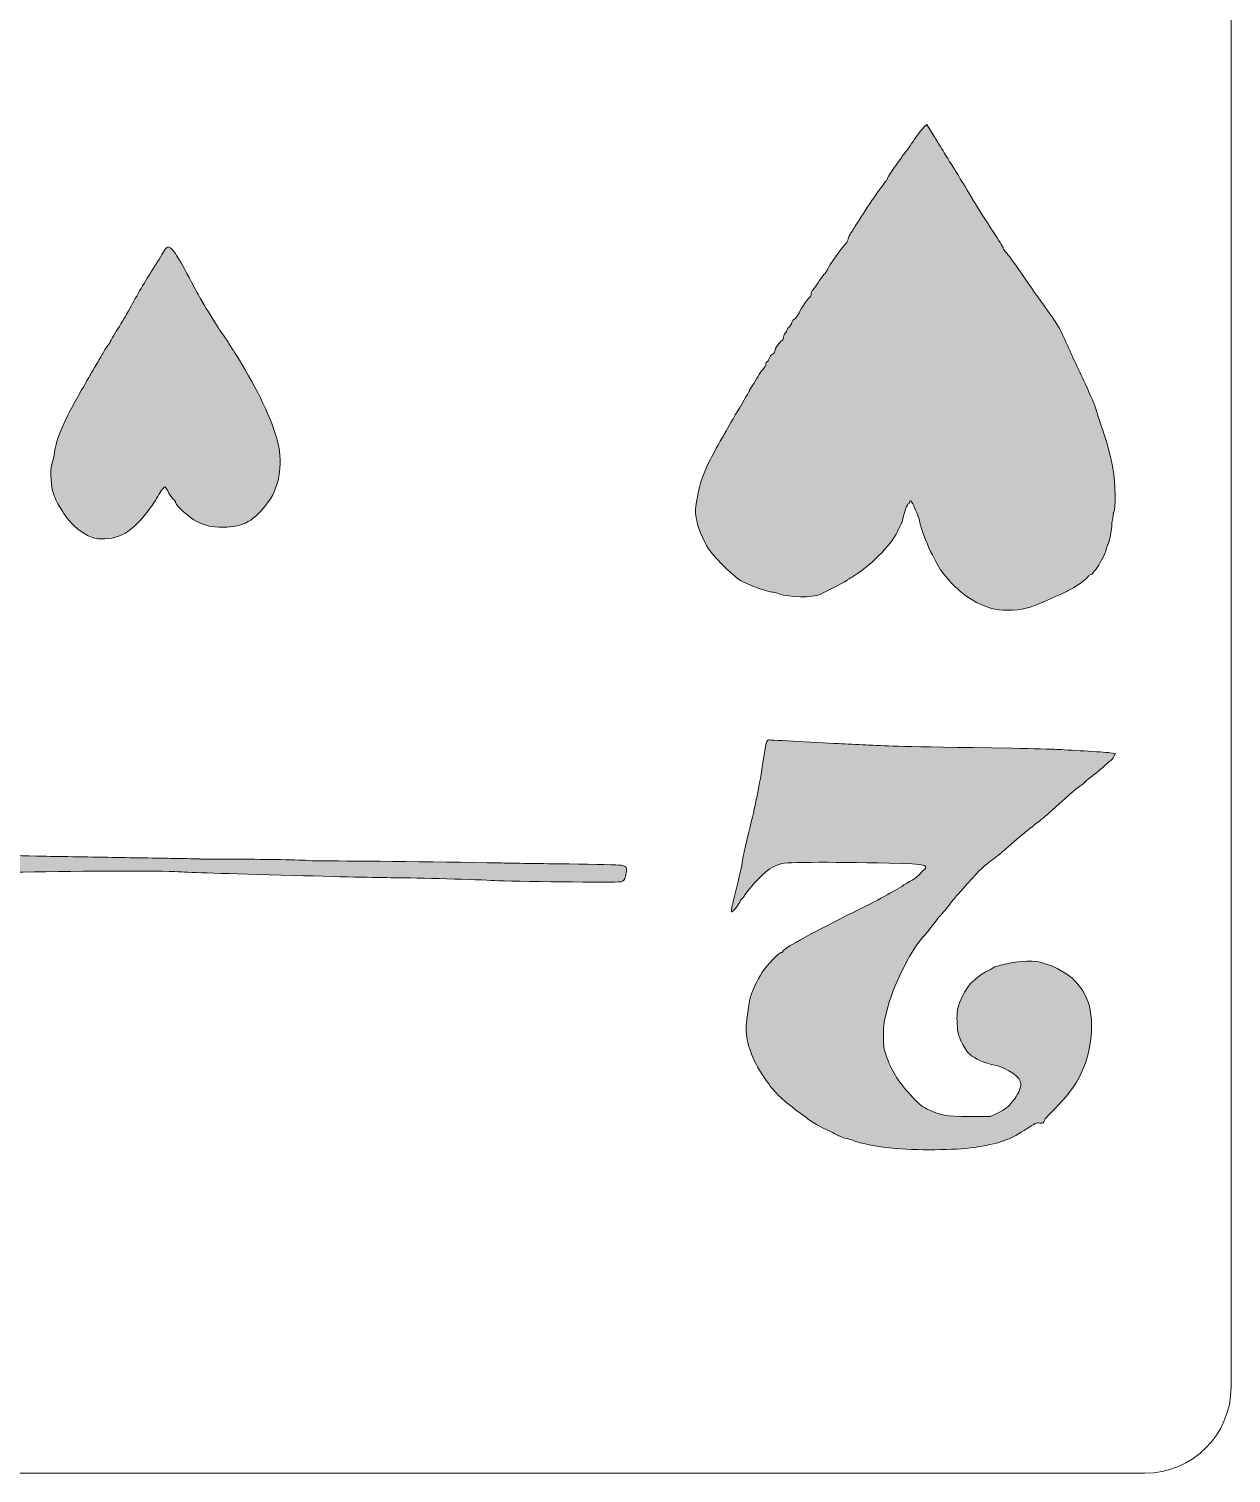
# Model space of a CAD drawing. Header units: inches. Extents: x 0.8 to 3.9, y -5.2 to -0.84.
# Drawn here: x 2.159 to 3.903, y -5.198 to -3.102 of the extents above; entities that cross this region are included whole.
import ezdxf

# ---------------------------------------------------------------- set-up
doc = ezdxf.new("R2010")
doc.units = ezdxf.units.IN
doc.header["$MEASUREMENT"] = 0
doc.layers.add('Layer 1', color=7, linetype='Continuous')

msp = doc.modelspace()

# ---------------------------------------------------------------- hatches: boundary and pattern name
at = {"layer": 'Layer 1', "true_color": 0x231f20}
h = msp.add_hatch(color=250, dxfattribs=at)
h.dxf.hatch_style = 2
edge = h.paths.add_edge_path()
edge.add_spline(control_points=[(3.5604, -3.9445), (3.5434, -3.9407), (3.5227, -3.9301), (3.511, -3.9192), (3.508, -3.9164), (3.5046, -3.9134), (3.5034, -3.9124), (3.5001, -3.9098), (3.4908, -3.8992), (3.4838, -3.8902), (3.473, -3.8761), (3.4544, -3.8349), (3.4517, -3.8189), (3.4504, -3.8112), (3.4406, -3.7881), (3.4382, -3.7873), (3.4372, -3.7869), (3.4364, -3.7878), (3.4364, -3.7892), (3.4364, -3.7906), (3.4358, -3.7917), (3.435, -3.7917), (3.4334, -3.7917), (3.4292, -3.8026), (3.4275, -3.8109), (3.4269, -3.8139), (3.4258, -3.8175), (3.4251, -3.8189), (3.4243, -3.8202), (3.4216, -3.826), (3.419, -3.8317), (3.41, -3.8513), (3.3768, -3.8846), (3.3536, -3.8974), (3.3498, -3.8995), (3.3468, -3.9016), (3.3467, -3.9021), (3.3467, -3.9028), (3.3169, -3.9184), (3.3067, -3.9231), (3.2959, -3.9279), (3.2623, -3.9274), (3.2472, -3.9221), (3.2437, -3.9208), (3.2394, -3.9198), (3.2378, -3.9198), (3.2321, -3.9198), (3.2001, -3.9082), (3.1915, -3.903), (3.1828, -3.8977), (3.1581, -3.8738), (3.1482, -3.8614), (3.1402, -3.8511), (3.1307, -3.8298), (3.1279, -3.8158), (3.1256, -3.8041), (3.1257, -3.8016), (3.1281, -3.7861), (3.1317, -3.7628), (3.1381, -3.7446), (3.1516, -3.7194), (3.1579, -3.7077), (3.1639, -3.697), (3.165, -3.6957), (3.166, -3.6944), (3.1677, -3.6915), (3.1686, -3.6893), (3.1695, -3.6871), (3.178, -3.6725), (3.1873, -3.6568), (3.1967, -3.6412), (3.2043, -3.628), (3.2043, -3.6275), (3.2043, -3.627), (3.2063, -3.6237), (3.2088, -3.62), (3.2112, -3.6163), (3.2147, -3.6105), (3.2164, -3.6071), (3.2181, -3.6037), (3.2215, -3.5988), (3.2239, -3.5964), (3.2264, -3.5939), (3.2283, -3.5904), (3.2283, -3.5886), (3.2283, -3.5868), (3.229, -3.5853), (3.2298, -3.5853), (3.2306, -3.5853), (3.232, -3.5832), (3.2329, -3.5806), (3.2338, -3.578), (3.236, -3.5751), (3.2378, -3.5742), (3.2396, -3.5732), (3.2411, -3.5713), (3.2411, -3.57), (3.2411, -3.5668), (3.2488, -3.5553), (3.2517, -3.5543), (3.2529, -3.5538), (3.2539, -3.5516), (3.2539, -3.5495), (3.2539, -3.5474), (3.255, -3.5448), (3.2563, -3.5437), (3.2577, -3.5426), (3.2587, -3.5408), (3.2587, -3.5397), (3.2587, -3.5386), (3.2601, -3.5365), (3.2618, -3.535), (3.2635, -3.5335), (3.2653, -3.5305), (3.2658, -3.5284), (3.2664, -3.5263), (3.2682, -3.5238), (3.27, -3.5229), (3.2717, -3.5219), (3.2745, -3.518), (3.2763, -3.5142), (3.2795, -3.5071), (3.2901, -3.4921), (3.2926, -3.4911), (3.2933, -3.4908), (3.294, -3.4889), (3.294, -3.4868), (3.294, -3.4847), (3.2947, -3.4826), (3.2955, -3.4821), (3.2964, -3.4816), (3.2998, -3.477), (3.303, -3.472), (3.3063, -3.467), (3.311, -3.4605), (3.3135, -3.4576), (3.3159, -3.4547), (3.318, -3.4516), (3.318, -3.4507), (3.318, -3.4481), (3.3397, -3.4175), (3.3446, -3.4132), (3.3456, -3.4124), (3.3469, -3.4096), (3.3474, -3.4071), (3.348, -3.4046), (3.3498, -3.4006), (3.3515, -3.3983), (3.3531, -3.3959), (3.3571, -3.3897), (3.3604, -3.3844), (3.375, -3.3612), (3.4006, -3.324), (3.4024, -3.3233), (3.4035, -3.3228), (3.4044, -3.3213), (3.4044, -3.3199), (3.4044, -3.3184), (3.4091, -3.3109), (3.4148, -3.3032), (3.4205, -3.2955), (3.4252, -3.2888), (3.4252, -3.2883), (3.4252, -3.2879), (3.4265, -3.2861), (3.4282, -3.2843), (3.4298, -3.2825), (3.4359, -3.2741), (3.4417, -3.2655), (3.4476, -3.2569), (3.4544, -3.2479), (3.457, -3.2454), (3.457, -3.2454), (3.4617, -3.2409), (3.4617, -3.2409), (3.4617, -3.2409), (3.4707, -3.2559), (3.4707, -3.2559), (3.4756, -3.2641), (3.4829, -3.2759), (3.4868, -3.282), (3.4907, -3.2882), (3.4983, -3.3004), (3.5037, -3.3092), (3.5151, -3.3279), (3.5129, -3.3244), (3.5294, -3.3516), (3.5365, -3.3635), (3.5491, -3.3834), (3.5574, -3.3958), (3.5657, -3.4083), (3.5724, -3.4194), (3.5724, -3.4206), (3.5724, -3.4219), (3.5744, -3.4247), (3.5768, -3.427), (3.5793, -3.4293), (3.5883, -3.4416), (3.5969, -3.4542), (3.6055, -3.4669), (3.6208, -3.4888), (3.6309, -3.5029), (3.6512, -3.5313), (3.654, -3.536), (3.6618, -3.5533), (3.6725, -3.5771), (3.6798, -3.5929), (3.6915, -3.6178), (3.7002, -3.6361), (3.7048, -3.6473), (3.7078, -3.6573), (3.7089, -3.6613), (3.7121, -3.6706), (3.7147, -3.6781), (3.72, -3.6928), (3.73, -3.7293), (3.7316, -3.7397), (3.7351, -3.762), (3.7357, -3.7998), (3.7327, -3.8035), (3.7317, -3.8047), (3.7313, -3.8061), (3.7319, -3.8066), (3.7324, -3.8072), (3.7323, -3.8089), (3.7316, -3.8105), (3.731, -3.8121), (3.7303, -3.8162), (3.7301, -3.8197), (3.7296, -3.8292), (3.7262, -3.848), (3.7246, -3.85), (3.7239, -3.851), (3.7228, -3.8539), (3.7222, -3.8565), (3.7203, -3.8642), (3.7115, -3.8813), (3.7066, -3.8867), (3.7041, -3.8894), (3.7021, -3.8922), (3.7021, -3.8929), (3.7021, -3.8936), (3.701, -3.8942), (3.6997, -3.8942), (3.6985, -3.8942), (3.6968, -3.8953), (3.6961, -3.8966), (3.6943, -3.8997), (3.6789, -3.9113), (3.6726, -3.9142), (3.6699, -3.9155), (3.6666, -3.9172), (3.6652, -3.9181), (3.6609, -3.9211), (3.623, -3.9375), (3.6113, -3.9416), (3.598, -3.9461), (3.5738, -3.9475), (3.5604, -3.9445), (3.5604, -3.9445), (3.5604, -3.9445), (3.5604, -3.9445)], knot_values=[0, 0, 0, 0, 1, 1, 1, 2, 2, 2, 3, 3, 3, 4, 4, 4, 5, 5, 5, 6, 6, 6, 7, 7, 7, 8, 8, 8, 9, 9, 9, 10, 10, 10, 11, 11, 11, 12, 12, 12, 13, 13, 13, 14, 14, 14, 15, 15, 15, 16, 16, 16, 17, 17, 17, 18, 18, 18, 19, 19, 19, 20, 20, 20, 21, 21, 21, 22, 22, 22, 23, 23, 23, 24, 24, 24, 25, 25, 25, 26, 26, 26, 27, 27, 27, 28, 28, 28, 29, 29, 29, 30, 30, 30, 31, 31, 31, 32, 32, 32, 33, 33, 33, 34, 34, 34, 35, 35, 35, 36, 36, 36, 37, 37, 37, 38, 38, 38, 39, 39, 39, 40, 40, 40, 41, 41, 41, 42, 42, 42, 43, 43, 43, 44, 44, 44, 45, 45, 45, 46, 46, 46, 47, 47, 47, 48, 48, 48, 49, 49, 49, 50, 50, 50, 51, 51, 51, 52, 52, 52, 53, 53, 53, 54, 54, 54, 55, 55, 55, 56, 56, 56, 57, 57, 57, 58, 58, 58, 59, 59, 59, 60, 60, 60, 61, 61, 61, 62, 62, 62, 63, 63, 63, 64, 64, 64, 65, 65, 65, 66, 66, 66, 67, 67, 67, 68, 68, 68, 69, 69, 69, 70, 70, 70, 71, 71, 71, 72, 72, 72, 73, 73, 73, 74, 74, 74, 75, 75, 75, 76, 76, 76, 77, 77, 77, 78, 78, 78, 79, 79, 79, 80, 80, 80, 81, 81, 81, 82, 82, 82, 83, 83, 83, 84, 84, 84, 85, 85, 85, 86, 86, 86, 87, 87, 87, 87], degree=3, periodic=1)
h = msp.add_hatch(color=250, dxfattribs=at)
h.dxf.hatch_style = 2
edge = h.paths.add_edge_path()
edge.add_spline(control_points=[(2.2543, -3.8414), (2.2437, -3.8391), (2.2265, -3.8271), (2.2172, -3.8153), (2.2126, -3.8096), (2.2089, -3.8045), (2.2089, -3.804), (2.2089, -3.8035), (2.207, -3.8004), (2.2048, -3.797), (2.1995, -3.7893), (2.1969, -3.7834), (2.1938, -3.7726), (2.1906, -3.7618), (2.1904, -3.7366), (2.1934, -3.7308), (2.1946, -3.7286), (2.196, -3.7224), (2.1966, -3.717), (2.1985, -3.698), (2.2106, -3.6702), (2.2359, -3.6263), (2.2439, -3.6124), (2.2505, -3.6008), (2.2505, -3.6005), (2.2505, -3.6002), (2.2534, -3.5954), (2.2569, -3.5898), (2.2604, -3.5843), (2.2648, -3.5768), (2.2666, -3.5733), (2.2685, -3.5698), (2.2718, -3.5646), (2.2739, -3.5618), (2.276, -3.559), (2.2777, -3.5563), (2.2777, -3.5558), (2.2777, -3.5553), (2.2825, -3.5471), (2.2883, -3.5377), (2.2942, -3.5282), (2.3011, -3.5165), (2.3037, -3.5117), (2.3138, -3.4931), (2.3261, -3.4718), (2.3368, -3.4548), (2.3429, -3.4452), (2.3505, -3.4328), (2.3537, -3.4275), (2.3593, -3.4182), (2.3598, -3.4178), (2.3635, -3.4195), (2.3692, -3.4221), (2.3782, -3.4366), (2.3992, -3.4773), (2.4073, -3.4929), (2.4325, -3.5346), (2.4393, -3.5437), (2.4417, -3.5468), (2.4462, -3.5536), (2.4495, -3.5589), (2.4528, -3.5642), (2.4561, -3.5696), (2.457, -3.5709), (2.4878, -3.6193), (2.5073, -3.659), (2.5188, -3.6965), (2.5287, -3.7289), (2.5239, -3.7649), (2.5066, -3.7887), (2.4864, -3.8164), (2.4704, -3.8254), (2.441, -3.8253), (2.4236, -3.8253), (2.4169, -3.8239), (2.403, -3.8171), (2.3926, -3.812), (2.3721, -3.7937), (2.3721, -3.7895), (2.3721, -3.7881), (2.3708, -3.7864), (2.3693, -3.7855), (2.3678, -3.7847), (2.3647, -3.7804), (2.3625, -3.7759), (2.3603, -3.7715), (2.3577, -3.7675), (2.3567, -3.7671), (2.3557, -3.7667), (2.351, -3.7729), (2.3463, -3.7808), (2.3416, -3.7887), (2.3366, -3.7964), (2.3353, -3.7979), (2.334, -3.7993), (2.3308, -3.8034), (2.3282, -3.8068), (2.3194, -3.8186), (2.3046, -3.8317), (2.2943, -3.8366), (2.2831, -3.8421), (2.2667, -3.844), (2.2543, -3.8414), (2.2543, -3.8414), (2.2543, -3.8414), (2.2543, -3.8414)], knot_values=[0, 0, 0, 0, 1, 1, 1, 2, 2, 2, 3, 3, 3, 4, 4, 4, 5, 5, 5, 6, 6, 6, 7, 7, 7, 8, 8, 8, 9, 9, 9, 10, 10, 10, 11, 11, 11, 12, 12, 12, 13, 13, 13, 14, 14, 14, 15, 15, 15, 16, 16, 16, 17, 17, 17, 18, 18, 18, 19, 19, 19, 20, 20, 20, 21, 21, 21, 22, 22, 22, 23, 23, 23, 24, 24, 24, 25, 25, 25, 26, 26, 26, 27, 27, 27, 28, 28, 28, 29, 29, 29, 30, 30, 30, 31, 31, 31, 32, 32, 32, 33, 33, 33, 34, 34, 34, 35, 35, 35, 35], degree=3, periodic=1)
h = msp.add_hatch(color=250, dxfattribs=at)
h.dxf.hatch_style = 2
edge = h.paths.add_edge_path()
edge.add_spline(control_points=[(3.4164, -4.7271), (3.3932, -4.7253), (3.3648, -4.7199), (3.354, -4.7152), (3.3522, -4.7144), (3.3482, -4.7133), (3.3452, -4.7127), (3.3421, -4.7121), (3.337, -4.7102), (3.334, -4.7086), (3.3309, -4.707), (3.324, -4.7035), (3.3188, -4.701), (3.3003, -4.6922), (3.2944, -4.6884), (3.2714, -4.6708), (3.2466, -4.6518), (3.2385, -4.6434), (3.2252, -4.6232), (3.2075, -4.596), (3.1995, -4.5743), (3.1995, -4.5536), (3.1996, -4.5433), (3.2034, -4.5157), (3.2061, -4.5063), (3.2086, -4.4974), (3.2158, -4.4823), (3.2222, -4.4724), (3.2301, -4.4602), (3.2493, -4.4406), (3.2514, -4.4427), (3.2519, -4.4432), (3.2524, -4.4426), (3.2524, -4.4414), (3.2524, -4.4379), (3.291, -4.4162), (3.3452, -4.3892), (3.3976, -4.363), (3.4109, -4.3559), (3.4284, -4.3447), (3.4346, -4.3407), (3.44, -4.3375), (3.4405, -4.3375), (3.4422, -4.3375), (3.4586, -4.3226), (3.4596, -4.3201), (3.4611, -4.3162), (3.4561, -4.3147), (3.4397, -4.3141), (3.3516, -4.3112), (3.2644, -4.311), (3.2523, -4.3136), (3.2417, -4.3159), (3.2331, -4.3207), (3.2235, -4.3299), (3.2132, -4.3397), (3.2018, -4.3528), (3.1979, -4.3592), (3.196, -4.3622), (3.194, -4.3647), (3.1934, -4.3647), (3.1928, -4.3647), (3.1914, -4.3668), (3.1902, -4.3694), (3.1878, -4.3748), (3.1793, -4.385), (3.1781, -4.3838), (3.1777, -4.3834), (3.1793, -4.3748), (3.1818, -4.3647), (3.1912, -4.3259), (3.1947, -4.3103), (3.1947, -4.3069), (3.1947, -4.305), (3.1986, -4.2875), (3.2034, -4.268), (3.2139, -4.2252), (3.2171, -4.2098), (3.2235, -4.1699), (3.2288, -4.1365), (3.2294, -4.1342), (3.2321, -4.1342), (3.2331, -4.1342), (3.2527, -4.1353), (3.2755, -4.1365), (3.2984, -4.1378), (3.3265, -4.1392), (3.338, -4.1397), (3.3494, -4.1402), (3.367, -4.1411), (3.3772, -4.1416), (3.4111, -4.1433), (3.4135, -4.1434), (3.586, -4.1463), (3.6151, -4.1468), (3.6439, -4.1475), (3.65, -4.1479), (3.6562, -4.1482), (3.6742, -4.1493), (3.69, -4.1502), (3.7059, -4.1511), (3.7226, -4.1523), (3.7271, -4.1528), (3.7271, -4.1528), (3.7352, -4.1537), (3.7352, -4.1537), (3.7352, -4.1537), (3.7329, -4.1584), (3.7329, -4.1584), (3.7317, -4.161), (3.7294, -4.1637), (3.7279, -4.1645), (3.7265, -4.1653), (3.7214, -4.1695), (3.7167, -4.174), (3.712, -4.1784), (3.7043, -4.1847), (3.6995, -4.188), (3.6948, -4.1913), (3.6909, -4.1946), (3.6909, -4.1953), (3.6909, -4.1961), (3.6887, -4.198), (3.6861, -4.1996), (3.6812, -4.2025), (3.6732, -4.2094), (3.6433, -4.2362), (3.6342, -4.2444), (3.6248, -4.2523), (3.6224, -4.2538), (3.6179, -4.2566), (3.5838, -4.2851), (3.5709, -4.2968), (3.5669, -4.3004), (3.5585, -4.3071), (3.5522, -4.3116), (3.5423, -4.3187), (3.5347, -4.3264), (3.514, -4.3501), (3.5114, -4.3532), (3.508, -4.3569), (3.5065, -4.3585), (3.505, -4.36), (3.4994, -4.3669), (3.494, -4.3738), (3.4885, -4.3807), (3.4833, -4.387), (3.4822, -4.3879), (3.4812, -4.3888), (3.4763, -4.3949), (3.4713, -4.4015), (3.4664, -4.4081), (3.4606, -4.4152), (3.4586, -4.4173), (3.4414, -4.4346), (3.4147, -4.4862), (3.4055, -4.5199), (3.3997, -4.5411), (3.3988, -4.5473), (3.3987, -4.5639), (3.3987, -4.5784), (3.3994, -4.5834), (3.4025, -4.5919), (3.4107, -4.6149), (3.4186, -4.6278), (3.4374, -4.6488), (3.449, -4.6618), (3.4535, -4.6657), (3.4621, -4.6699), (3.4807, -4.679), (3.4897, -4.6806), (3.5236, -4.6807), (3.5236, -4.6807), (3.554, -4.6808), (3.554, -4.6808), (3.554, -4.6808), (3.566, -4.6747), (3.566, -4.6747), (3.5754, -4.67), (3.5797, -4.6666), (3.5859, -4.659), (3.594, -4.649), (3.5978, -4.6407), (3.598, -4.6332), (3.5981, -4.6237), (3.5796, -4.6105), (3.5604, -4.6064), (3.5455, -4.6032), (3.5315, -4.5971), (3.5239, -4.5904), (3.5209, -4.5878), (3.5157, -4.5802), (3.5124, -4.5735), (3.5072, -4.5629), (3.5064, -4.5598), (3.5056, -4.5459), (3.505, -4.5339), (3.5054, -4.528), (3.5075, -4.5207), (3.5114, -4.507), (3.5202, -4.4919), (3.5282, -4.4849), (3.5388, -4.4757), (3.5419, -4.4734), (3.5484, -4.4702), (3.5524, -4.4682), (3.556, -4.4662), (3.5564, -4.4657), (3.5584, -4.4634), (3.5752, -4.4589), (3.5902, -4.4566), (3.6146, -4.453), (3.6284, -4.4551), (3.6505, -4.4659), (3.6835, -4.4821), (3.7005, -4.5096), (3.7005, -4.5468), (3.7005, -4.5933), (3.6857, -4.6296), (3.6532, -4.6632), (3.6333, -4.6837), (3.6325, -4.6847), (3.6312, -4.6884), (3.6304, -4.6905), (3.629, -4.6909), (3.6253, -4.6902), (3.6212, -4.6894), (3.6183, -4.6906), (3.6072, -4.6979), (3.5828, -4.7141), (3.5706, -4.7187), (3.5356, -4.7248), (3.5109, -4.7291), (3.4555, -4.7302), (3.4164, -4.7272), (3.4164, -4.7272), (3.4164, -4.7271), (3.4164, -4.7271)], knot_values=[0, 0, 0, 0, 1, 1, 1, 2, 2, 2, 3, 3, 3, 4, 4, 4, 5, 5, 5, 6, 6, 6, 7, 7, 7, 8, 8, 8, 9, 9, 9, 10, 10, 10, 11, 11, 11, 12, 12, 12, 13, 13, 13, 14, 14, 14, 15, 15, 15, 16, 16, 16, 17, 17, 17, 18, 18, 18, 19, 19, 19, 20, 20, 20, 21, 21, 21, 22, 22, 22, 23, 23, 23, 24, 24, 24, 25, 25, 25, 26, 26, 26, 27, 27, 27, 28, 28, 28, 29, 29, 29, 30, 30, 30, 31, 31, 31, 32, 32, 32, 33, 33, 33, 34, 34, 34, 35, 35, 35, 36, 36, 36, 37, 37, 37, 38, 38, 38, 39, 39, 39, 40, 40, 40, 41, 41, 41, 42, 42, 42, 43, 43, 43, 44, 44, 44, 45, 45, 45, 46, 46, 46, 47, 47, 47, 48, 48, 48, 49, 49, 49, 50, 50, 50, 51, 51, 51, 52, 52, 52, 53, 53, 53, 54, 54, 54, 55, 55, 55, 56, 56, 56, 57, 57, 57, 58, 58, 58, 59, 59, 59, 60, 60, 60, 61, 61, 61, 62, 62, 62, 63, 63, 63, 64, 64, 64, 65, 65, 65, 66, 66, 66, 67, 67, 67, 68, 68, 68, 69, 69, 69, 70, 70, 70, 71, 71, 71, 72, 72, 72, 73, 73, 73, 74, 74, 74, 75, 75, 75, 76, 76, 76, 77, 77, 77, 78, 78, 78, 79, 79, 79, 79], degree=3, periodic=1)
h = msp.add_hatch(color=250, dxfattribs=at)
h.dxf.hatch_style = 2
edge = h.paths.add_edge_path()
edge.add_spline(control_points=[(1.5943, -4.5149), (1.584, -4.5102), (1.5801, -4.5087), (1.5785, -4.5087), (1.5776, -4.5087), (1.5734, -4.5057), (1.5691, -4.5019), (1.5649, -4.4982), (1.5589, -4.4934), (1.5559, -4.4914), (1.5464, -4.485), (1.5342, -4.468), (1.5304, -4.4559), (1.5275, -4.4466), (1.5269, -4.4407), (1.5266, -4.4133), (1.5262, -4.3756), (1.5281, -4.3664), (1.5389, -4.3521), (1.5425, -4.3473), (1.5478, -4.3403), (1.5507, -4.3365), (1.5535, -4.3327), (1.5575, -4.3288), (1.5595, -4.3277), (1.5615, -4.3266), (1.5638, -4.3248), (1.5647, -4.3236), (1.5673, -4.3202), (1.5932, -4.3055), (1.5967, -4.3055), (1.5985, -4.3055), (1.6019, -4.3044), (1.6044, -4.3031), (1.6184, -4.2958), (1.6673, -4.295), (1.7856, -4.3003), (1.8005, -4.3009), (1.8502, -4.3013), (1.896, -4.301), (1.9418, -4.3008), (2.0001, -4.3005), (2.0256, -4.3003), (2.0511, -4.3002), (2.0861, -4.3006), (2.1032, -4.3012), (2.1204, -4.3017), (2.155, -4.3026), (2.1801, -4.303), (2.2051, -4.3034), (2.253, -4.3041), (2.2865, -4.3047), (2.3199, -4.3053), (2.3606, -4.306), (2.3769, -4.3063), (2.3932, -4.3065), (2.4076, -4.3069), (2.4089, -4.307), (2.4102, -4.3072), (2.43, -4.3073), (2.4529, -4.3073), (2.4987, -4.3073), (2.5427, -4.308), (2.565, -4.3091), (2.5729, -4.3096), (2.5808, -4.3099), (2.5826, -4.3098), (2.6088, -4.3095), (2.7483, -4.3111), (2.8418, -4.3127), (2.8586, -4.313), (2.9039, -4.3137), (2.9427, -4.3142), (2.9814, -4.3148), (3.0153, -4.3156), (3.0181, -4.316), (3.0261, -4.3172), (3.0275, -4.3201), (3.0251, -4.3303), (3.0231, -4.3385), (3.0226, -4.3391), (3.0173, -4.3401), (3.0116, -4.3412), (2.8568, -4.3396), (2.8346, -4.3383), (2.8127, -4.3369), (2.7207, -4.3343), (2.6898, -4.3341), (2.6622, -4.334), (2.6168, -4.3329), (2.5258, -4.3303), (2.428, -4.3276), (2.3862, -4.3262), (2.3761, -4.3255), (2.3562, -4.324), (2.2084, -4.3245), (2.1369, -4.3263), (2.0455, -4.3286), (1.99, -4.3293), (1.8824, -4.3294), (1.7924, -4.3295), (1.7695, -4.3291), (1.6935, -4.3261), (1.6702, -4.3251), (1.6457, -4.3249), (1.6391, -4.3255), (1.6212, -4.3272), (1.6044, -4.3341), (1.5899, -4.3459), (1.5797, -4.3541), (1.5677, -4.3676), (1.5643, -4.3744), (1.5593, -4.3847), (1.5554, -4.4063), (1.5575, -4.4118), (1.5584, -4.4142), (1.5591, -4.418), (1.5591, -4.4204), (1.5591, -4.4228), (1.5611, -4.4315), (1.5635, -4.4397), (1.5675, -4.4533), (1.5688, -4.4557), (1.5771, -4.4645), (1.5827, -4.4705), (1.5863, -4.4757), (1.5863, -4.4779), (1.5863, -4.4813), (1.5868, -4.4815), (1.5927, -4.4805), (1.5971, -4.4798), (1.5999, -4.4802), (1.6017, -4.4817), (1.605, -4.4844), (1.6296, -4.4847), (1.6329, -4.4821), (1.6341, -4.4811), (1.6374, -4.4798), (1.6401, -4.4792), (1.6556, -4.4759), (1.6724, -4.4527), (1.6664, -4.4431), (1.6651, -4.4411), (1.6636, -4.4411), (1.6548, -4.4436), (1.636, -4.449), (1.6335, -4.4496), (1.628, -4.4502), (1.6103, -4.4522), (1.5998, -4.4344), (1.6105, -4.4206), (1.617, -4.4123), (1.6389, -4.403), (1.6521, -4.4031), (1.6635, -4.4032), (1.6864, -4.4177), (1.6912, -4.4279), (1.6927, -4.431), (1.6945, -4.4335), (1.6952, -4.4335), (1.6959, -4.4335), (1.6973, -4.4359), (1.6983, -4.4389), (1.7005, -4.4457), (1.6965, -4.467), (1.6915, -4.4743), (1.6826, -4.4874), (1.6621, -4.5042), (1.6467, -4.511), (1.6395, -4.5142), (1.6343, -4.5151), (1.6181, -4.5158), (1.605, -4.5164), (1.597, -4.5161), (1.5943, -4.5149), (1.5943, -4.5149), (1.5943, -4.5149), (1.5943, -4.5149)], knot_values=[0, 0, 0, 0, 1, 1, 1, 2, 2, 2, 3, 3, 3, 4, 4, 4, 5, 5, 5, 6, 6, 6, 7, 7, 7, 8, 8, 8, 9, 9, 9, 10, 10, 10, 11, 11, 11, 12, 12, 12, 13, 13, 13, 14, 14, 14, 15, 15, 15, 16, 16, 16, 17, 17, 17, 18, 18, 18, 19, 19, 19, 20, 20, 20, 21, 21, 21, 22, 22, 22, 23, 23, 23, 24, 24, 24, 25, 25, 25, 26, 26, 26, 27, 27, 27, 28, 28, 28, 29, 29, 29, 30, 30, 30, 31, 31, 31, 32, 32, 32, 33, 33, 33, 34, 34, 34, 35, 35, 35, 36, 36, 36, 37, 37, 37, 38, 38, 38, 39, 39, 39, 40, 40, 40, 41, 41, 41, 42, 42, 42, 43, 43, 43, 44, 44, 44, 45, 45, 45, 46, 46, 46, 47, 47, 47, 48, 48, 48, 49, 49, 49, 50, 50, 50, 51, 51, 51, 52, 52, 52, 53, 53, 53, 54, 54, 54, 55, 55, 55, 56, 56, 56, 57, 57, 57, 58, 58, 58, 59, 59, 59, 59], degree=3, periodic=1)

# ---------------------------------------------------------------- linework, layer by layer
at = {"layer": 'Layer 1', "color": 2, "lineweight": 5, "true_color": 0xf6eb16}
msp.add_open_spline([(0.9233, -0.8436), (0.9233, -0.8436), (3.7779, -0.8436), (3.7779, -0.8436), (3.8469, -0.8436), (3.9029, -0.8996), (3.9029, -0.9686), (3.9029, -0.9686), (3.9029, -5.0732), (3.9029, -5.0732), (3.9029, -5.1422), (3.8469, -5.1982), (3.7779, -5.1982), (3.7779, -5.1982), (0.9233, -5.1982), (0.9233, -5.1982), (0.8543, -5.1982), (0.7983, -5.1422), (0.7983, -5.0732), (0.7983, -5.0732), (0.7983, -0.9686), (0.7983, -0.9686), (0.7983, -0.8996), (0.8543, -0.8436), (0.9233, -0.8436)], degree=3, knots=[0, 0, 0, 0, 1, 1, 1, 2, 2, 2, 3, 3, 3, 4, 4, 4, 5, 5, 5, 6, 6, 6, 7, 7, 7, 8, 8, 8, 8], dxfattribs=at)
at = {"layer": 'Layer 1', "color": 250, "lineweight": 5, "true_color": 0x231f20}
for points, knots in [([(3.5604, -3.9445), (3.5434, -3.9407), (3.5227, -3.9301), (3.511, -3.9192), (3.508, -3.9164), (3.5046, -3.9134), (3.5034, -3.9124), (3.5001, -3.9098), (3.4908, -3.8992), (3.4838, -3.8902), (3.473, -3.8761), (3.4544, -3.8349), (3.4517, -3.8189), (3.4504, -3.8112), (3.4406, -3.7881), (3.4382, -3.7873), (3.4372, -3.7869), (3.4364, -3.7878), (3.4364, -3.7892), (3.4364, -3.7906), (3.4358, -3.7917), (3.435, -3.7917), (3.4334, -3.7917), (3.4292, -3.8026), (3.4275, -3.8109), (3.4269, -3.8139), (3.4258, -3.8175), (3.4251, -3.8189), (3.4243, -3.8202), (3.4216, -3.826), (3.419, -3.8317), (3.41, -3.8513), (3.3768, -3.8846), (3.3536, -3.8974), (3.3498, -3.8995), (3.3468, -3.9016), (3.3467, -3.9021), (3.3467, -3.9028), (3.3169, -3.9184), (3.3067, -3.9231), (3.2959, -3.9279), (3.2623, -3.9274), (3.2472, -3.9221), (3.2437, -3.9208), (3.2394, -3.9198), (3.2378, -3.9198), (3.2321, -3.9198), (3.2001, -3.9082), (3.1915, -3.903), (3.1828, -3.8977), (3.1581, -3.8738), (3.1482, -3.8614), (3.1402, -3.8511), (3.1307, -3.8298), (3.1279, -3.8158), (3.1256, -3.8041), (3.1257, -3.8016), (3.1281, -3.7861), (3.1317, -3.7628), (3.1381, -3.7446), (3.1516, -3.7194), (3.1579, -3.7077), (3.1639, -3.697), (3.165, -3.6957), (3.166, -3.6944), (3.1677, -3.6915), (3.1686, -3.6893), (3.1695, -3.6871), (3.178, -3.6725), (3.1873, -3.6568), (3.1967, -3.6412), (3.2043, -3.628), (3.2043, -3.6275), (3.2043, -3.627), (3.2063, -3.6237), (3.2088, -3.62), (3.2112, -3.6163), (3.2147, -3.6105), (3.2164, -3.6071), (3.2181, -3.6037), (3.2215, -3.5988), (3.2239, -3.5964), (3.2264, -3.5939), (3.2283, -3.5904), (3.2283, -3.5886), (3.2283, -3.5868), (3.229, -3.5853), (3.2298, -3.5853), (3.2306, -3.5853), (3.232, -3.5832), (3.2329, -3.5806), (3.2338, -3.578), (3.236, -3.5751), (3.2378, -3.5742), (3.2396, -3.5732), (3.2411, -3.5713), (3.2411, -3.57), (3.2411, -3.5668), (3.2488, -3.5553), (3.2517, -3.5543), (3.2529, -3.5538), (3.2539, -3.5516), (3.2539, -3.5495), (3.2539, -3.5474), (3.255, -3.5448), (3.2563, -3.5437), (3.2577, -3.5426), (3.2587, -3.5408), (3.2587, -3.5397), (3.2587, -3.5386), (3.2601, -3.5365), (3.2618, -3.535), (3.2635, -3.5335), (3.2653, -3.5305), (3.2658, -3.5284), (3.2664, -3.5263), (3.2682, -3.5238), (3.27, -3.5229), (3.2717, -3.5219), (3.2745, -3.518), (3.2763, -3.5142), (3.2795, -3.5071), (3.2901, -3.4921), (3.2926, -3.4911), (3.2933, -3.4908), (3.294, -3.4889), (3.294, -3.4868), (3.294, -3.4847), (3.2947, -3.4826), (3.2955, -3.4821), (3.2964, -3.4816), (3.2998, -3.477), (3.303, -3.472), (3.3063, -3.467), (3.311, -3.4605), (3.3135, -3.4576), (3.3159, -3.4547), (3.318, -3.4516), (3.318, -3.4507), (3.318, -3.4481), (3.3397, -3.4175), (3.3446, -3.4132), (3.3456, -3.4124), (3.3469, -3.4096), (3.3474, -3.4071), (3.348, -3.4046), (3.3498, -3.4006), (3.3515, -3.3983), (3.3531, -3.3959), (3.3571, -3.3897), (3.3604, -3.3844), (3.375, -3.3612), (3.4006, -3.324), (3.4024, -3.3233), (3.4035, -3.3228), (3.4044, -3.3213), (3.4044, -3.3199), (3.4044, -3.3184), (3.4091, -3.3109), (3.4148, -3.3032), (3.4205, -3.2955), (3.4252, -3.2888), (3.4252, -3.2883), (3.4252, -3.2879), (3.4265, -3.2861), (3.4282, -3.2843), (3.4298, -3.2825), (3.4359, -3.2741), (3.4417, -3.2655), (3.4476, -3.2569), (3.4544, -3.2479), (3.457, -3.2454), (3.457, -3.2454), (3.4617, -3.2409), (3.4617, -3.2409), (3.4617, -3.2409), (3.4707, -3.2559), (3.4707, -3.2559), (3.4756, -3.2641), (3.4829, -3.2759), (3.4868, -3.282), (3.4907, -3.2882), (3.4983, -3.3004), (3.5037, -3.3092), (3.5151, -3.3279), (3.5129, -3.3244), (3.5294, -3.3516), (3.5365, -3.3635), (3.5491, -3.3834), (3.5574, -3.3958), (3.5657, -3.4083), (3.5724, -3.4194), (3.5724, -3.4206), (3.5724, -3.4219), (3.5744, -3.4247), (3.5768, -3.427), (3.5793, -3.4293), (3.5883, -3.4416), (3.5969, -3.4542), (3.6055, -3.4669), (3.6208, -3.4888), (3.6309, -3.5029), (3.6512, -3.5313), (3.654, -3.536), (3.6618, -3.5533), (3.6725, -3.5771), (3.6798, -3.5929), (3.6915, -3.6178), (3.7002, -3.6361), (3.7048, -3.6473), (3.7078, -3.6573), (3.7089, -3.6613), (3.7121, -3.6706), (3.7147, -3.6781), (3.72, -3.6928), (3.73, -3.7293), (3.7316, -3.7397), (3.7351, -3.762), (3.7357, -3.7998), (3.7327, -3.8035), (3.7317, -3.8047), (3.7313, -3.8061), (3.7319, -3.8066), (3.7324, -3.8072), (3.7323, -3.8089), (3.7316, -3.8105), (3.731, -3.8121), (3.7303, -3.8162), (3.7301, -3.8197), (3.7296, -3.8292), (3.7262, -3.848), (3.7246, -3.85), (3.7239, -3.851), (3.7228, -3.8539), (3.7222, -3.8565), (3.7203, -3.8642), (3.7115, -3.8813), (3.7066, -3.8867), (3.7041, -3.8894), (3.7021, -3.8922), (3.7021, -3.8929), (3.7021, -3.8936), (3.701, -3.8942), (3.6997, -3.8942), (3.6985, -3.8942), (3.6968, -3.8953), (3.6961, -3.8966), (3.6943, -3.8997), (3.6789, -3.9113), (3.6726, -3.9142), (3.6699, -3.9155), (3.6666, -3.9172), (3.6652, -3.9181), (3.6609, -3.9211), (3.623, -3.9375), (3.6113, -3.9416), (3.598, -3.9461), (3.5738, -3.9475), (3.5604, -3.9445), (3.5604, -3.9445), (3.5604, -3.9445), (3.5604, -3.9445)], [0, 0, 0, 0, 1, 1, 1, 2, 2, 2, 3, 3, 3, 4, 4, 4, 5, 5, 5, 6, 6, 6, 7, 7, 7, 8, 8, 8, 9, 9, 9, 10, 10, 10, 11, 11, 11, 12, 12, 12, 13, 13, 13, 14, 14, 14, 15, 15, 15, 16, 16, 16, 17, 17, 17, 18, 18, 18, 19, 19, 19, 20, 20, 20, 21, 21, 21, 22, 22, 22, 23, 23, 23, 24, 24, 24, 25, 25, 25, 26, 26, 26, 27, 27, 27, 28, 28, 28, 29, 29, 29, 30, 30, 30, 31, 31, 31, 32, 32, 32, 33, 33, 33, 34, 34, 34, 35, 35, 35, 36, 36, 36, 37, 37, 37, 38, 38, 38, 39, 39, 39, 40, 40, 40, 41, 41, 41, 42, 42, 42, 43, 43, 43, 44, 44, 44, 45, 45, 45, 46, 46, 46, 47, 47, 47, 48, 48, 48, 49, 49, 49, 50, 50, 50, 51, 51, 51, 52, 52, 52, 53, 53, 53, 54, 54, 54, 55, 55, 55, 56, 56, 56, 57, 57, 57, 58, 58, 58, 59, 59, 59, 60, 60, 60, 61, 61, 61, 62, 62, 62, 63, 63, 63, 64, 64, 64, 65, 65, 65, 66, 66, 66, 67, 67, 67, 68, 68, 68, 69, 69, 69, 70, 70, 70, 71, 71, 71, 72, 72, 72, 73, 73, 73, 74, 74, 74, 75, 75, 75, 76, 76, 76, 77, 77, 77, 78, 78, 78, 79, 79, 79, 80, 80, 80, 81, 81, 81, 82, 82, 82, 83, 83, 83, 84, 84, 84, 85, 85, 85, 86, 86, 86, 87, 87, 87, 87]), ([(2.2543, -3.8414), (2.2437, -3.8391), (2.2265, -3.8271), (2.2172, -3.8153), (2.2126, -3.8096), (2.2089, -3.8045), (2.2089, -3.804), (2.2089, -3.8035), (2.207, -3.8004), (2.2048, -3.797), (2.1995, -3.7893), (2.1969, -3.7834), (2.1938, -3.7726), (2.1906, -3.7618), (2.1904, -3.7366), (2.1934, -3.7308), (2.1946, -3.7286), (2.196, -3.7224), (2.1966, -3.717), (2.1985, -3.698), (2.2106, -3.6702), (2.2359, -3.6263), (2.2439, -3.6124), (2.2505, -3.6008), (2.2505, -3.6005), (2.2505, -3.6002), (2.2534, -3.5954), (2.2569, -3.5898), (2.2604, -3.5843), (2.2648, -3.5768), (2.2666, -3.5733), (2.2685, -3.5698), (2.2718, -3.5646), (2.2739, -3.5618), (2.276, -3.559), (2.2777, -3.5563), (2.2777, -3.5558), (2.2777, -3.5553), (2.2825, -3.5471), (2.2883, -3.5377), (2.2942, -3.5282), (2.3011, -3.5165), (2.3037, -3.5117), (2.3138, -3.4931), (2.3261, -3.4718), (2.3368, -3.4548), (2.3429, -3.4452), (2.3505, -3.4328), (2.3537, -3.4275), (2.3593, -3.4182), (2.3598, -3.4178), (2.3635, -3.4195), (2.3692, -3.4221), (2.3782, -3.4366), (2.3992, -3.4773), (2.4073, -3.4929), (2.4325, -3.5346), (2.4393, -3.5437), (2.4417, -3.5468), (2.4462, -3.5536), (2.4495, -3.5589), (2.4528, -3.5642), (2.4561, -3.5696), (2.457, -3.5709), (2.4878, -3.6193), (2.5073, -3.659), (2.5188, -3.6965), (2.5287, -3.7289), (2.5239, -3.7649), (2.5066, -3.7887), (2.4864, -3.8164), (2.4704, -3.8254), (2.441, -3.8253), (2.4236, -3.8253), (2.4169, -3.8239), (2.403, -3.8171), (2.3926, -3.812), (2.3721, -3.7937), (2.3721, -3.7895), (2.3721, -3.7881), (2.3708, -3.7864), (2.3693, -3.7855), (2.3678, -3.7847), (2.3647, -3.7804), (2.3625, -3.7759), (2.3603, -3.7715), (2.3577, -3.7675), (2.3567, -3.7671), (2.3557, -3.7667), (2.351, -3.7729), (2.3463, -3.7808), (2.3416, -3.7887), (2.3366, -3.7964), (2.3353, -3.7979), (2.334, -3.7993), (2.3308, -3.8034), (2.3282, -3.8068), (2.3194, -3.8186), (2.3046, -3.8317), (2.2943, -3.8366), (2.2831, -3.8421), (2.2667, -3.844), (2.2543, -3.8414), (2.2543, -3.8414), (2.2543, -3.8414), (2.2543, -3.8414)], [0, 0, 0, 0, 1, 1, 1, 2, 2, 2, 3, 3, 3, 4, 4, 4, 5, 5, 5, 6, 6, 6, 7, 7, 7, 8, 8, 8, 9, 9, 9, 10, 10, 10, 11, 11, 11, 12, 12, 12, 13, 13, 13, 14, 14, 14, 15, 15, 15, 16, 16, 16, 17, 17, 17, 18, 18, 18, 19, 19, 19, 20, 20, 20, 21, 21, 21, 22, 22, 22, 23, 23, 23, 24, 24, 24, 25, 25, 25, 26, 26, 26, 27, 27, 27, 28, 28, 28, 29, 29, 29, 30, 30, 30, 31, 31, 31, 32, 32, 32, 33, 33, 33, 34, 34, 34, 35, 35, 35, 35]), ([(3.4164, -4.7271), (3.3932, -4.7253), (3.3648, -4.7199), (3.354, -4.7152), (3.3522, -4.7144), (3.3482, -4.7133), (3.3452, -4.7127), (3.3421, -4.7121), (3.337, -4.7102), (3.334, -4.7086), (3.3309, -4.707), (3.324, -4.7035), (3.3188, -4.701), (3.3003, -4.6922), (3.2944, -4.6884), (3.2714, -4.6708), (3.2466, -4.6518), (3.2385, -4.6434), (3.2252, -4.6232), (3.2075, -4.596), (3.1995, -4.5743), (3.1995, -4.5536), (3.1996, -4.5433), (3.2034, -4.5157), (3.2061, -4.5063), (3.2086, -4.4974), (3.2158, -4.4823), (3.2222, -4.4724), (3.2301, -4.4602), (3.2493, -4.4406), (3.2514, -4.4427), (3.2519, -4.4432), (3.2524, -4.4426), (3.2524, -4.4414), (3.2524, -4.4379), (3.291, -4.4162), (3.3452, -4.3892), (3.3976, -4.363), (3.4109, -4.3559), (3.4284, -4.3447), (3.4346, -4.3407), (3.44, -4.3375), (3.4405, -4.3375), (3.4422, -4.3375), (3.4586, -4.3226), (3.4596, -4.3201), (3.4611, -4.3162), (3.4561, -4.3147), (3.4397, -4.3141), (3.3516, -4.3112), (3.2644, -4.311), (3.2523, -4.3136), (3.2417, -4.3159), (3.2331, -4.3207), (3.2235, -4.3299), (3.2132, -4.3397), (3.2018, -4.3528), (3.1979, -4.3592), (3.196, -4.3622), (3.194, -4.3647), (3.1934, -4.3647), (3.1928, -4.3647), (3.1914, -4.3668), (3.1902, -4.3694), (3.1878, -4.3748), (3.1793, -4.385), (3.1781, -4.3838), (3.1777, -4.3834), (3.1793, -4.3748), (3.1818, -4.3647), (3.1912, -4.3259), (3.1947, -4.3103), (3.1947, -4.3069), (3.1947, -4.305), (3.1986, -4.2875), (3.2034, -4.268), (3.2139, -4.2252), (3.2171, -4.2098), (3.2235, -4.1699), (3.2288, -4.1365), (3.2294, -4.1342), (3.2321, -4.1342), (3.2331, -4.1342), (3.2527, -4.1353), (3.2755, -4.1365), (3.2984, -4.1378), (3.3265, -4.1392), (3.338, -4.1397), (3.3494, -4.1402), (3.367, -4.1411), (3.3772, -4.1416), (3.4111, -4.1433), (3.4135, -4.1434), (3.586, -4.1463), (3.6151, -4.1468), (3.6439, -4.1475), (3.65, -4.1479), (3.6562, -4.1482), (3.6742, -4.1493), (3.69, -4.1502), (3.7059, -4.1511), (3.7226, -4.1523), (3.7271, -4.1528), (3.7271, -4.1528), (3.7352, -4.1537), (3.7352, -4.1537), (3.7352, -4.1537), (3.7329, -4.1584), (3.7329, -4.1584), (3.7317, -4.161), (3.7294, -4.1637), (3.7279, -4.1645), (3.7265, -4.1653), (3.7214, -4.1695), (3.7167, -4.174), (3.712, -4.1784), (3.7043, -4.1847), (3.6995, -4.188), (3.6948, -4.1913), (3.6909, -4.1946), (3.6909, -4.1953), (3.6909, -4.1961), (3.6887, -4.198), (3.6861, -4.1996), (3.6812, -4.2025), (3.6732, -4.2094), (3.6433, -4.2362), (3.6342, -4.2444), (3.6248, -4.2523), (3.6224, -4.2538), (3.6179, -4.2566), (3.5838, -4.2851), (3.5709, -4.2968), (3.5669, -4.3004), (3.5585, -4.3071), (3.5522, -4.3116), (3.5423, -4.3187), (3.5347, -4.3264), (3.514, -4.3501), (3.5114, -4.3532), (3.508, -4.3569), (3.5065, -4.3585), (3.505, -4.36), (3.4994, -4.3669), (3.494, -4.3738), (3.4885, -4.3807), (3.4833, -4.387), (3.4822, -4.3879), (3.4812, -4.3888), (3.4763, -4.3949), (3.4713, -4.4015), (3.4664, -4.4081), (3.4606, -4.4152), (3.4586, -4.4173), (3.4414, -4.4346), (3.4147, -4.4862), (3.4055, -4.5199), (3.3997, -4.5411), (3.3988, -4.5473), (3.3987, -4.5639), (3.3987, -4.5784), (3.3994, -4.5834), (3.4025, -4.5919), (3.4107, -4.6149), (3.4186, -4.6278), (3.4374, -4.6488), (3.449, -4.6618), (3.4535, -4.6657), (3.4621, -4.6699), (3.4807, -4.679), (3.4897, -4.6806), (3.5236, -4.6807), (3.5236, -4.6807), (3.554, -4.6808), (3.554, -4.6808), (3.554, -4.6808), (3.566, -4.6747), (3.566, -4.6747), (3.5754, -4.67), (3.5797, -4.6666), (3.5859, -4.659), (3.594, -4.649), (3.5978, -4.6407), (3.598, -4.6332), (3.5981, -4.6237), (3.5796, -4.6105), (3.5604, -4.6064), (3.5455, -4.6032), (3.5315, -4.5971), (3.5239, -4.5904), (3.5209, -4.5878), (3.5157, -4.5802), (3.5124, -4.5735), (3.5072, -4.5629), (3.5064, -4.5598), (3.5056, -4.5459), (3.505, -4.5339), (3.5054, -4.528), (3.5075, -4.5207), (3.5114, -4.507), (3.5202, -4.4919), (3.5282, -4.4849), (3.5388, -4.4757), (3.5419, -4.4734), (3.5484, -4.4702), (3.5524, -4.4682), (3.556, -4.4662), (3.5564, -4.4657), (3.5584, -4.4634), (3.5752, -4.4589), (3.5902, -4.4566), (3.6146, -4.453), (3.6284, -4.4551), (3.6505, -4.4659), (3.6835, -4.4821), (3.7005, -4.5096), (3.7005, -4.5468), (3.7005, -4.5933), (3.6857, -4.6296), (3.6532, -4.6632), (3.6333, -4.6837), (3.6325, -4.6847), (3.6312, -4.6884), (3.6304, -4.6905), (3.629, -4.6909), (3.6253, -4.6902), (3.6212, -4.6894), (3.6183, -4.6906), (3.6072, -4.6979), (3.5828, -4.7141), (3.5706, -4.7187), (3.5356, -4.7248), (3.5109, -4.7291), (3.4555, -4.7302), (3.4164, -4.7272), (3.4164, -4.7272), (3.4164, -4.7271), (3.4164, -4.7271)], [0, 0, 0, 0, 1, 1, 1, 2, 2, 2, 3, 3, 3, 4, 4, 4, 5, 5, 5, 6, 6, 6, 7, 7, 7, 8, 8, 8, 9, 9, 9, 10, 10, 10, 11, 11, 11, 12, 12, 12, 13, 13, 13, 14, 14, 14, 15, 15, 15, 16, 16, 16, 17, 17, 17, 18, 18, 18, 19, 19, 19, 20, 20, 20, 21, 21, 21, 22, 22, 22, 23, 23, 23, 24, 24, 24, 25, 25, 25, 26, 26, 26, 27, 27, 27, 28, 28, 28, 29, 29, 29, 30, 30, 30, 31, 31, 31, 32, 32, 32, 33, 33, 33, 34, 34, 34, 35, 35, 35, 36, 36, 36, 37, 37, 37, 38, 38, 38, 39, 39, 39, 40, 40, 40, 41, 41, 41, 42, 42, 42, 43, 43, 43, 44, 44, 44, 45, 45, 45, 46, 46, 46, 47, 47, 47, 48, 48, 48, 49, 49, 49, 50, 50, 50, 51, 51, 51, 52, 52, 52, 53, 53, 53, 54, 54, 54, 55, 55, 55, 56, 56, 56, 57, 57, 57, 58, 58, 58, 59, 59, 59, 60, 60, 60, 61, 61, 61, 62, 62, 62, 63, 63, 63, 64, 64, 64, 65, 65, 65, 66, 66, 66, 67, 67, 67, 68, 68, 68, 69, 69, 69, 70, 70, 70, 71, 71, 71, 72, 72, 72, 73, 73, 73, 74, 74, 74, 75, 75, 75, 76, 76, 76, 77, 77, 77, 78, 78, 78, 79, 79, 79, 79]), ([(1.5943, -4.5149), (1.584, -4.5102), (1.5801, -4.5087), (1.5785, -4.5087), (1.5776, -4.5087), (1.5734, -4.5057), (1.5691, -4.5019), (1.5649, -4.4982), (1.5589, -4.4934), (1.5559, -4.4914), (1.5464, -4.485), (1.5342, -4.468), (1.5304, -4.4559), (1.5275, -4.4466), (1.5269, -4.4407), (1.5266, -4.4133), (1.5262, -4.3756), (1.5281, -4.3664), (1.5389, -4.3521), (1.5425, -4.3473), (1.5478, -4.3403), (1.5507, -4.3365), (1.5535, -4.3327), (1.5575, -4.3288), (1.5595, -4.3277), (1.5615, -4.3266), (1.5638, -4.3248), (1.5647, -4.3236), (1.5673, -4.3202), (1.5932, -4.3055), (1.5967, -4.3055), (1.5985, -4.3055), (1.6019, -4.3044), (1.6044, -4.3031), (1.6184, -4.2958), (1.6673, -4.295), (1.7856, -4.3003), (1.8005, -4.3009), (1.8502, -4.3013), (1.896, -4.301), (1.9418, -4.3008), (2.0001, -4.3005), (2.0256, -4.3003), (2.0511, -4.3002), (2.0861, -4.3006), (2.1032, -4.3012), (2.1204, -4.3017), (2.155, -4.3026), (2.1801, -4.303), (2.2051, -4.3034), (2.253, -4.3041), (2.2865, -4.3047), (2.3199, -4.3053), (2.3606, -4.306), (2.3769, -4.3063), (2.3932, -4.3065), (2.4076, -4.3069), (2.4089, -4.307), (2.4102, -4.3072), (2.43, -4.3073), (2.4529, -4.3073), (2.4987, -4.3073), (2.5427, -4.308), (2.565, -4.3091), (2.5729, -4.3096), (2.5808, -4.3099), (2.5826, -4.3098), (2.6088, -4.3095), (2.7483, -4.3111), (2.8418, -4.3127), (2.8586, -4.313), (2.9039, -4.3137), (2.9427, -4.3142), (2.9814, -4.3148), (3.0153, -4.3156), (3.0181, -4.316), (3.0261, -4.3172), (3.0275, -4.3201), (3.0251, -4.3303), (3.0231, -4.3385), (3.0226, -4.3391), (3.0173, -4.3401), (3.0116, -4.3412), (2.8568, -4.3396), (2.8346, -4.3383), (2.8127, -4.3369), (2.7207, -4.3343), (2.6898, -4.3341), (2.6622, -4.334), (2.6168, -4.3329), (2.5258, -4.3303), (2.428, -4.3276), (2.3862, -4.3262), (2.3761, -4.3255), (2.3562, -4.324), (2.2084, -4.3245), (2.1369, -4.3263), (2.0455, -4.3286), (1.99, -4.3293), (1.8824, -4.3294), (1.7924, -4.3295), (1.7695, -4.3291), (1.6935, -4.3261), (1.6702, -4.3251), (1.6457, -4.3249), (1.6391, -4.3255), (1.6212, -4.3272), (1.6044, -4.3341), (1.5899, -4.3459), (1.5797, -4.3541), (1.5677, -4.3676), (1.5643, -4.3744), (1.5593, -4.3847), (1.5554, -4.4063), (1.5575, -4.4118), (1.5584, -4.4142), (1.5591, -4.418), (1.5591, -4.4204), (1.5591, -4.4228), (1.5611, -4.4315), (1.5635, -4.4397), (1.5675, -4.4533), (1.5688, -4.4557), (1.5771, -4.4645), (1.5827, -4.4705), (1.5863, -4.4757), (1.5863, -4.4779), (1.5863, -4.4813), (1.5868, -4.4815), (1.5927, -4.4805), (1.5971, -4.4798), (1.5999, -4.4802), (1.6017, -4.4817), (1.605, -4.4844), (1.6296, -4.4847), (1.6329, -4.4821), (1.6341, -4.4811), (1.6374, -4.4798), (1.6401, -4.4792), (1.6556, -4.4759), (1.6724, -4.4527), (1.6664, -4.4431), (1.6651, -4.4411), (1.6636, -4.4411), (1.6548, -4.4436), (1.636, -4.449), (1.6335, -4.4496), (1.628, -4.4502), (1.6103, -4.4522), (1.5998, -4.4344), (1.6105, -4.4206), (1.617, -4.4123), (1.6389, -4.403), (1.6521, -4.4031), (1.6635, -4.4032), (1.6864, -4.4177), (1.6912, -4.4279), (1.6927, -4.431), (1.6945, -4.4335), (1.6952, -4.4335), (1.6959, -4.4335), (1.6973, -4.4359), (1.6983, -4.4389), (1.7005, -4.4457), (1.6965, -4.467), (1.6915, -4.4743), (1.6826, -4.4874), (1.6621, -4.5042), (1.6467, -4.511), (1.6395, -4.5142), (1.6343, -4.5151), (1.6181, -4.5158), (1.605, -4.5164), (1.597, -4.5161), (1.5943, -4.5149), (1.5943, -4.5149), (1.5943, -4.5149), (1.5943, -4.5149)], [0, 0, 0, 0, 1, 1, 1, 2, 2, 2, 3, 3, 3, 4, 4, 4, 5, 5, 5, 6, 6, 6, 7, 7, 7, 8, 8, 8, 9, 9, 9, 10, 10, 10, 11, 11, 11, 12, 12, 12, 13, 13, 13, 14, 14, 14, 15, 15, 15, 16, 16, 16, 17, 17, 17, 18, 18, 18, 19, 19, 19, 20, 20, 20, 21, 21, 21, 22, 22, 22, 23, 23, 23, 24, 24, 24, 25, 25, 25, 26, 26, 26, 27, 27, 27, 28, 28, 28, 29, 29, 29, 30, 30, 30, 31, 31, 31, 32, 32, 32, 33, 33, 33, 34, 34, 34, 35, 35, 35, 36, 36, 36, 37, 37, 37, 38, 38, 38, 39, 39, 39, 40, 40, 40, 41, 41, 41, 42, 42, 42, 43, 43, 43, 44, 44, 44, 45, 45, 45, 46, 46, 46, 47, 47, 47, 48, 48, 48, 49, 49, 49, 50, 50, 50, 51, 51, 51, 52, 52, 52, 53, 53, 53, 54, 54, 54, 55, 55, 55, 56, 56, 56, 57, 57, 57, 58, 58, 58, 59, 59, 59, 59])]:
    msp.add_open_spline(points, degree=3, knots=knots, dxfattribs=at)

doc.saveas('drawing.dxf')
